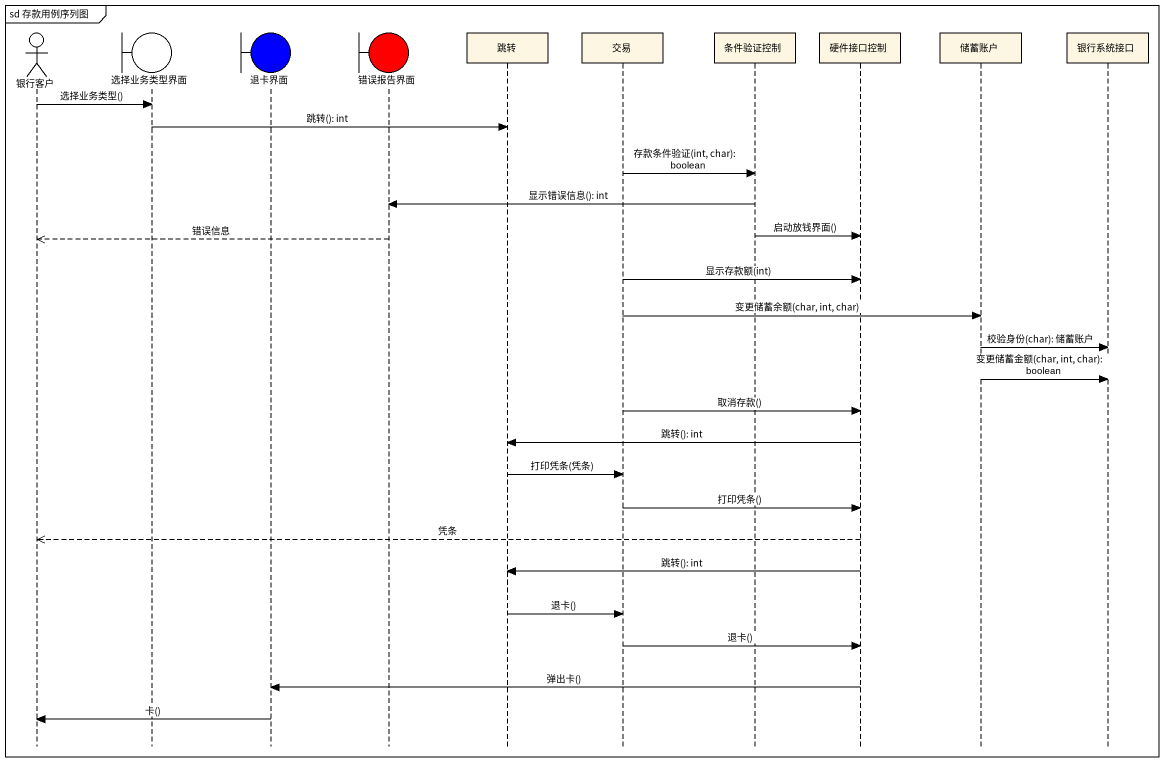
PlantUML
@startuml
mainframe sd 存款用例序列图
hide footbox
actor 银行客户
boundary 选择业务类型界面
boundary 退卡界面 #0000FF
boundary 错误报告界面 #FF0000
participant 跳转
participant 交易
participant 条件验证控制
participant 硬件接口控制
participant 储蓄账户
participant 银行系统接口

银行客户 -> 选择业务类型界面 : 选择业务类型()
选择业务类型界面 -> 跳转 : 跳转(): int
交易 -> 条件验证控制 : 存款条件验证(int, char): boolean
条件验证控制 -> 错误报告界面 : 显示错误信息(): int
条件验证控制 -> 硬件接口控制 : 启动放钱界面()
错误报告界面 -->> 银行客户 : 错误信息
交易 -> 硬件接口控制 : 显示存款额(int)
交易 -> 储蓄账户 : 变更储蓄余额(char, int, char)
储蓄账户 -> 银行系统接口 : 校验身份(char): 储蓄账户
储蓄账户 -> 银行系统接口 : 变更储蓄金额(char, int, char): boolean
交易 -> 硬件接口控制 : 取消存款()
硬件接口控制 -> 跳转 : 跳转(): int
跳转 -> 交易 : 打印凭条(凭条)
交易 -> 硬件接口控制 : 打印凭条()
硬件接口控制 -->> 银行客户 : 凭条
硬件接口控制 -> 跳转 : 跳转(): int
跳转 -> 交易 : 退卡()
交易 -> 硬件接口控制 : 退卡()
硬件接口控制 -> 退卡界面 : 弹出卡()
退卡界面 -> 银行客户 : 卡()
@enduml
